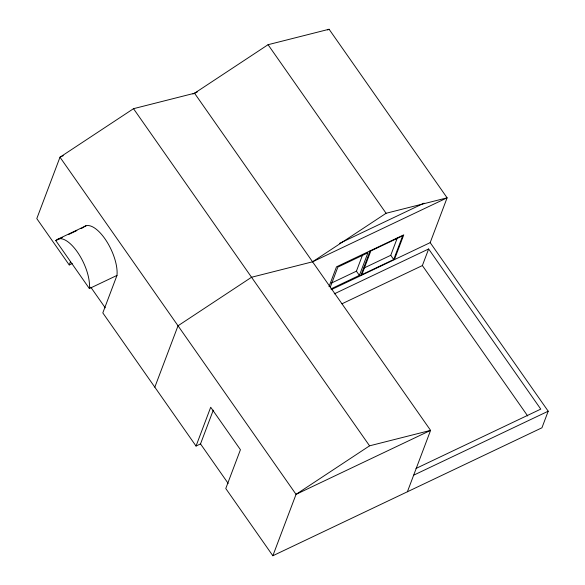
<?xml version="1.0" encoding="UTF-8"?>
<svg xmlns="http://www.w3.org/2000/svg" width="585" height="585" viewBox="0 0 585 585"><rect width="100%" height="100%" fill="white"/><g stroke="black" fill="none" stroke-linecap="round" stroke-linejoin="round"><path stroke-width="0.88" d="M331.22 289.685L430.18 242.629L447.108 197.825L329.084 29.25L268.062 44.701L194.542 93.227L133.512 108.686L59.992 157.211L36.796 218.607L69.235 264.946L70.529 261.539M80.964 228.618L83.399 227.463A31.853 13.338 64.6 0 1 104.964 238.819A31.853 13.338 64.6 0 1 116.978 275.418L102.814 312.902L196.041 446.048L200.523 443.913L213.276 410.165M154.82 387.175L178.023 325.786L251.543 277.253L312.565 261.802L447.108 197.825L386.085 213.276L312.565 261.802M196.041 446.048L210.702 407.24L240.435 449.711L225.773 488.519L272.851 555.75L541.937 427.789L548.203 411.204L430.18 242.629M328.997 286.679L336.492 266.833L403.767 234.841L394.392 259.645M330.276 287.169L337.867 267.082L367.921 252.793L359.38 275.396L330.956 288.91M331.249 283.155L356.426 271.177L362.751 254.438M360.755 275.645L370.13 250.841M272.851 555.75L296.047 494.354L369.566 445.828L430.589 430.377L194.542 93.227M363.811 268.12L390.751 255.309L397.471 237.532M393.705 259.521L402.663 235.821L370.817 250.965L361.859 274.665L393.705 259.521L390.751 255.309M341.94 303.812L422.377 265.561L428.644 248.976L540.767 409.12L416.015 468.446M407.394 491.773L430.589 430.377L296.047 494.354L59.992 157.211L63.275 155.654M192.896 94.01L197.525 91.808M327.585 29.959L329.084 29.25M58.339 238.951L85.944 225.817M116.978 275.418L89.373 288.551L55.794 240.589L62.288 237.503M68.789 234.409L76.906 230.548M69.235 264.946L72.226 263.521M339.541 243.36L424.081 203.156M334.254 293.86L428.644 248.976M413.661 475.181L548.203 411.204M268.062 44.701L386.085 213.276M422.377 265.561L527.692 415.979M356.426 271.177L359.38 275.396M133.512 108.686L369.566 445.828M90.77 287.162L105.234 307.82M200.523 443.913L228.172 483.4M55.794 240.589A31.853 13.338 64.6 0 1 77.352 251.945A31.853 13.338 64.6 0 1 89.373 288.551"/></g></svg>
